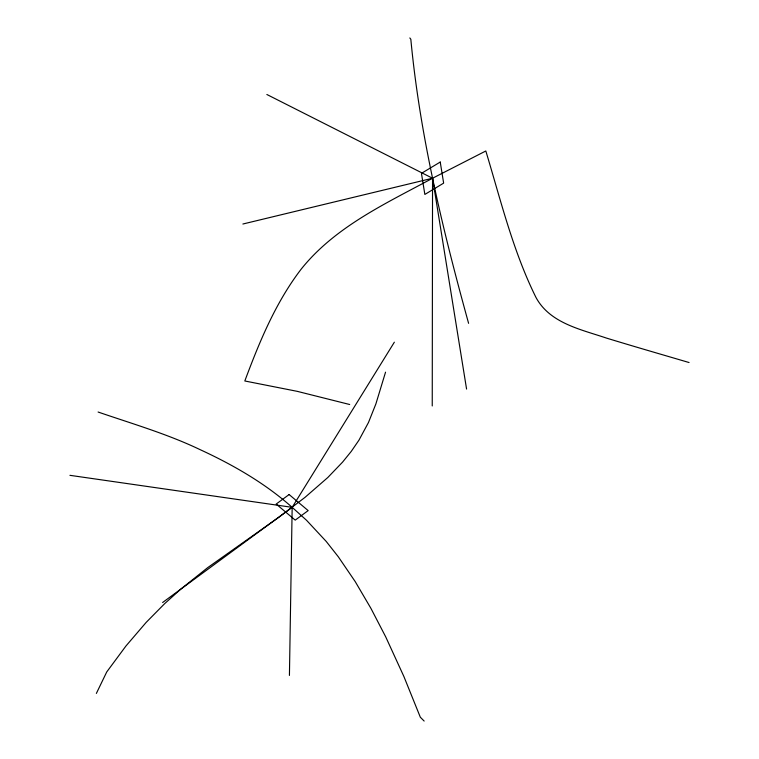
<?xml version="1.0" encoding="UTF-8"?>
<svg xmlns="http://www.w3.org/2000/svg" width="759" height="759" viewBox="0 0 759 759"><rect width="100%" height="100%" fill="white"/><g stroke="black" fill="none" stroke-linecap="round" stroke-linejoin="round"><path stroke-width="1.14" d="M432.241 405.961L432.545 178.242L485.817 150.984C500.75 200.291 512.98 251.058 535.949 297.395C549.839 323.258 580.825 329.387 606.318 338.04C633.831 346.446 661.469 354.415 689.068 362.536M289.426 675.434L292.168 507.335L394.357 342.186M385.544 372.166L375.876 403.949L368.476 422.497L358.931 440.201L351.246 451.406L342.556 462.136L327.793 477.525L305.014 497.363L278.762 517.334L207.7 567.637L180.955 588.975L164.741 603.576L146.174 622.389L125.956 645.985L106.734 671.952L96.365 693.422M162.635 602.494L292.168 507.335L306.503 520.247L326.228 541.442L338.324 556.802L355.231 581.631L370.952 608.414L385.695 636.829L403.892 676.516L420.325 717.217L424.148 721.05M242.88 224.019L432.545 178.242L466.576 389.073M69.932 475.324L292.168 507.335C264.929 483.16 233.07 464.84 200.12 449.651C167.341 433.949 132.294 423.769 98.101 412.023M349.69 404.509L297.177 391.331L244.815 380.98C259.417 341.854 275.593 302.528 301.171 269.151C335.07 226.694 385.847 203.535 432.545 178.242L266.855 94.486M409.832 37.95L410.828 39.269C419.926 135.728 442.858 230.148 468.597 323.334M289.122 494.545L276.172 504.061L295.213 520.114L308.163 510.598L289.122 494.545M440.239 162.047L421.444 173.356L424.85 194.437L443.645 183.137L440.239 162.047"/></g></svg>
